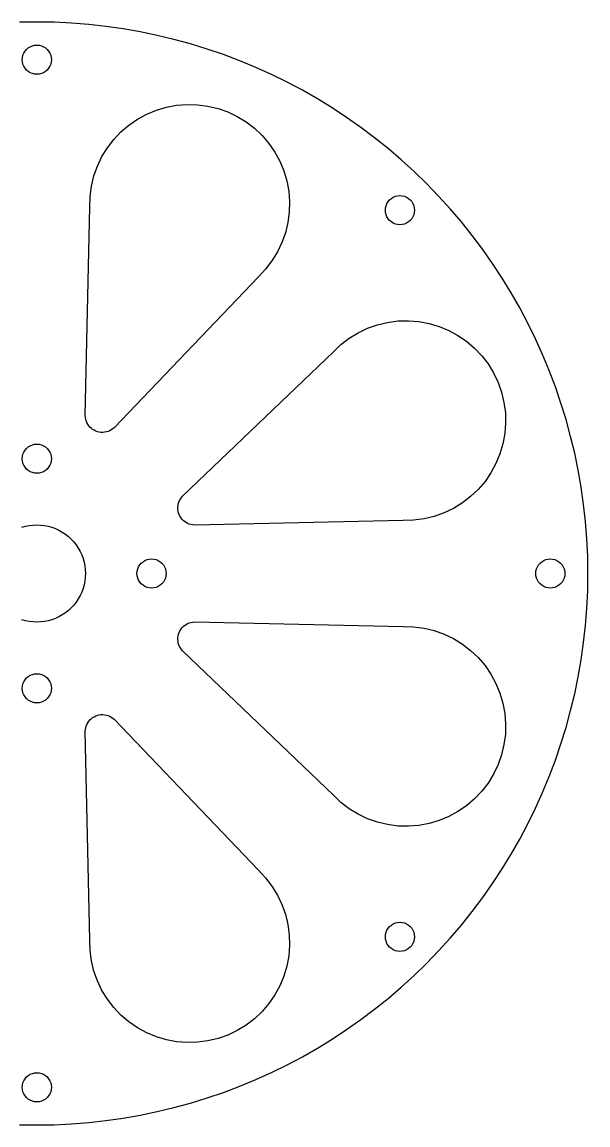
# Model space of a CAD drawing. Header units: metres. Extents: x -57 to 57, y -57 to 57.
# Drawn here: x -1.5 to 56.7, y -56.7 to 56.7 of the extents above; entities that cross this region are included whole.
import ezdxf

# ---------------------------------------------------------------- set-up
doc = ezdxf.new("R2010")
doc.units = ezdxf.units.M

msp = doc.modelspace()

# ---------------------------------------------------------------- linework, layer by layer
for p, q in [((0, 56.725), (-1.78177, 56.697)), ((1.78177, 56.697), (0, 56.725)), ((3.56178, 56.6131), (1.78177, 56.697)), ((5.33829, 56.4733), (3.56178, 56.6131)), ((7.10953, 56.2777), (5.33829, 56.4733)), ((8.87373, 56.0266), (7.10953, 56.2777)), ((10.6292, 55.7202), (8.87373, 56.0266)), ((12.3742, 55.3589), (10.6292, 55.7202)), ((14.1069, 54.9429), (12.3742, 55.3589)), ((15.8258, 54.4727), (14.1069, 54.9429)), ((17.529, 53.9487), (15.8258, 54.4727)), ((-1.42657, 53.316), (-1.3365, 53.5335)), ((-1.3365, 53.5335), (-1.21352, 53.7342)), ((-1.21352, 53.7342), (-1.06065, 53.9131)), ((-1.06065, 53.9131), (-0.881668, 54.066)), ((-0.881668, 54.066), (-0.680984, 54.189)), ((-0.680984, 54.189), (-0.463516, 54.2791)), ((-0.463516, 54.2791), (-0.23465, 54.334)), ((-0.23465, 54.334), (0, 54.3525)), ((0, 54.3525), (0.23465, 54.334)), ((0.23465, 54.334), (0.463516, 54.2791)), ((0.463516, 54.2791), (0.680984, 54.189)), ((0.680984, 54.189), (0.881668, 54.066)), ((0.881668, 54.066), (1.06065, 53.9131)), ((1.06065, 53.9131), (1.21352, 53.7342)), ((1.21352, 53.7342), (1.3365, 53.5335)), ((1.3365, 53.5335), (1.42657, 53.316)), ((19.2149, 53.3715), (17.529, 53.9487)), ((20.8819, 52.7416), (19.2149, 53.3715)), ((-1.49998, 52.8525), (-1.48152, 53.0871)), ((-1.48152, 52.6178), (-1.49998, 52.8525)), ((-1.48152, 53.0871), (-1.42657, 53.316)), ((-1.42657, 52.389), (-1.48152, 52.6178)), ((-1.3365, 52.1715), (-1.42657, 52.389)), ((1.42657, 52.389), (1.3365, 52.1715)), ((1.42657, 53.316), (1.48152, 53.0871)), ((1.48152, 52.6178), (1.42657, 52.389)), ((1.48152, 53.0871), (1.5, 52.8525)), ((1.5, 52.8525), (1.48152, 52.6178)), ((22.5282, 52.0596), (20.8819, 52.7416)), ((-1.21352, 51.9708), (-1.3365, 52.1715)), ((-1.06065, 51.7918), (-1.21352, 51.9708)), ((-0.881668, 51.639), (-1.06065, 51.7918)), ((-0.680984, 51.516), (-0.881668, 51.639)), ((-0.463516, 51.4259), (-0.680984, 51.516)), ((-0.23465, 51.371), (-0.463516, 51.4259)), ((0, 51.3525), (-0.23465, 51.371)), ((0.23465, 51.371), (0, 51.3525)), ((0.463516, 51.4259), (0.23465, 51.371)), ((0.680984, 51.516), (0.463516, 51.4259)), ((0.881668, 51.639), (0.680984, 51.516)), ((1.06065, 51.7918), (0.881668, 51.639)), ((1.21352, 51.9708), (1.06065, 51.7918)), ((1.3365, 52.1715), (1.21352, 51.9708)), ((24.1523, 51.3263), (22.5282, 52.0596)), ((25.7526, 50.5423), (24.1523, 51.3263)), ((27.3275, 49.7085), (25.7526, 50.5423)), ((28.8754, 48.8256), (27.3275, 49.7085)), ((30.3948, 47.8945), (28.8754, 48.8256)), ((11.3068, 47.2541), (12.3007, 47.6658)), ((12.3007, 47.6658), (13.3321, 47.9713)), ((13.3321, 47.9713), (14.3898, 48.1673)), ((14.3898, 48.1673), (15.4621, 48.2517)), ((15.4621, 48.2517), (16.5375, 48.2236)), ((16.5375, 48.2236), (17.604, 48.0832)), ((17.604, 48.0832), (18.6499, 47.832)), ((18.6499, 47.832), (19.6639, 47.473)), ((31.8842, 46.9161), (30.3948, 47.8945)), ((9.47499, 46.1316), (10.3615, 46.7408)), ((10.3615, 46.7408), (11.3068, 47.2541)), ((19.6639, 47.473), (20.6349, 47.0099)), ((20.6349, 47.0099), (21.552, 46.4478)), ((33.3421, 45.8915), (31.8842, 46.9161)), ((7.91655, 44.6527), (8.65701, 45.433)), ((8.65701, 45.433), (9.47499, 46.1316)), ((21.552, 46.4478), (22.4054, 45.793)), ((22.4054, 45.793), (23.1857, 45.0525)), ((34.7672, 44.8215), (33.3421, 45.8915)), ((7.2617, 43.7993), (7.91655, 44.6527)), ((23.1857, 45.0525), (23.8843, 44.2345)), ((36.1579, 43.7074), (34.7672, 44.8215)), ((6.69966, 42.8821), (7.2617, 43.7993)), ((23.8843, 44.2345), (24.4936, 43.348)), ((24.4936, 43.348), (25.0069, 42.4027)), ((37.5129, 42.55), (36.1579, 43.7074)), ((6.23656, 41.9112), (6.69966, 42.8821)), ((25.0069, 42.4027), (25.4186, 41.4089)), ((38.8309, 41.3507), (37.5129, 42.55)), ((5.62636, 39.8512), (5.87749, 40.8972)), ((5.87749, 40.8972), (6.23656, 41.9112)), ((25.4186, 41.4089), (25.7241, 40.3775)), ((40.1106, 40.1106), (38.8309, 41.3507)), ((5.48596, 38.7847), (5.62636, 39.8512)), ((25.7241, 40.3775), (25.9201, 39.3198)), ((41.3507, 38.8309), (40.1106, 40.1106)), ((5.45779, 37.7094), (5.48596, 38.7847)), ((25.9201, 39.3198), (26.0045, 38.2474)), ((36.3117, 38.433), (36.4907, 38.5859)), ((36.4907, 38.5859), (36.6914, 38.7089)), ((36.6914, 38.7089), (36.9088, 38.7989)), ((36.9088, 38.7989), (37.1377, 38.8539)), ((37.1377, 38.8539), (37.3724, 38.8724)), ((37.3724, 38.8724), (37.607, 38.8539)), ((37.607, 38.8539), (37.8359, 38.7989)), ((37.8359, 38.7989), (38.0533, 38.7089)), ((38.0533, 38.7089), (38.254, 38.5859)), ((38.254, 38.5859), (38.433, 38.433)), ((42.55, 37.5129), (41.3507, 38.8309)), ((4.98077, 16.2303), (5.45779, 37.7094)), ((26.0045, 38.2474), (25.9763, 37.1721)), ((35.8724, 37.3724), (35.8908, 37.607)), ((35.8908, 37.607), (35.9458, 37.8359)), ((35.9458, 37.8359), (36.0358, 38.0533)), ((36.0358, 38.0533), (36.1588, 38.254)), ((36.1588, 38.254), (36.3117, 38.433)), ((38.433, 38.433), (38.5859, 38.254)), ((38.5859, 38.254), (38.7089, 38.0533)), ((38.7089, 38.0533), (38.7989, 37.8359)), ((38.7989, 37.8359), (38.8539, 37.607)), ((38.8539, 37.607), (38.8724, 37.3724)), ((43.7074, 36.1579), (42.55, 37.5129)), ((25.9763, 37.1721), (25.8359, 36.1056)), ((35.8908, 37.1377), (35.8724, 37.3724)), ((35.9458, 36.9088), (35.8908, 37.1377)), ((36.0358, 36.6914), (35.9458, 36.9088)), ((36.1588, 36.4907), (36.0358, 36.6914)), ((36.3117, 36.3117), (36.1588, 36.4907)), ((36.4907, 36.1588), (36.3117, 36.3117)), ((38.433, 36.3117), (38.254, 36.1588)), ((38.5859, 36.4907), (38.433, 36.3117)), ((38.7089, 36.6914), (38.5859, 36.4907)), ((38.7989, 36.9088), (38.7089, 36.6914)), ((38.8539, 37.1377), (38.7989, 36.9088)), ((38.8724, 37.3724), (38.8539, 37.1377)), ((25.8359, 36.1056), (25.5848, 35.0596)), ((36.6914, 36.0358), (36.4907, 36.1588)), ((36.9088, 35.9458), (36.6914, 36.0358)), ((37.1377, 35.8908), (36.9088, 35.9458)), ((37.3724, 35.8724), (37.1377, 35.8908)), ((37.607, 35.8908), (37.3724, 35.8724)), ((37.8359, 35.9458), (37.607, 35.8908)), ((38.0533, 36.0358), (37.8359, 35.9458)), ((38.254, 36.1588), (38.0533, 36.0358)), ((44.8215, 34.7672), (43.7074, 36.1579)), ((25.2257, 34.0456), (24.7626, 33.0747)), ((25.5848, 35.0596), (25.2257, 34.0456)), ((45.8915, 33.3421), (44.8215, 34.7672)), ((24.7626, 33.0747), (24.2006, 32.1575)), ((46.9161, 31.8842), (45.8915, 33.3421)), ((24.2006, 32.1575), (23.5457, 31.3041)), ((47.8945, 30.3948), (46.9161, 31.8842)), ((23.5457, 31.3041), (22.8053, 30.5238)), ((22.8053, 30.5238), (7.95462, 14.9985)), ((48.8256, 28.8754), (47.8945, 30.3948)), ((49.7085, 27.3275), (48.8256, 28.8754)), ((50.5423, 25.7526), (49.7085, 27.3275)), ((33.0747, 24.7626), (34.0456, 25.2257)), ((34.0456, 25.2257), (35.0596, 25.5848)), ((35.0596, 25.5848), (36.1056, 25.8359)), ((36.1056, 25.8359), (37.1721, 25.9763)), ((37.1721, 25.9763), (38.2474, 26.0045)), ((38.2474, 26.0045), (39.3198, 25.9201)), ((39.3198, 25.9201), (40.3775, 25.7241)), ((40.3775, 25.7241), (41.4089, 25.4186)), ((41.4089, 25.4186), (42.4027, 25.0069)), ((42.4027, 25.0069), (43.348, 24.4936)), ((51.3263, 24.1523), (50.5423, 25.7526)), ((31.3041, 23.5457), (32.1575, 24.2006)), ((32.1575, 24.2006), (33.0747, 24.7626)), ((43.348, 24.4936), (44.2345, 23.8843)), ((44.2345, 23.8843), (45.0525, 23.1857)), ((52.0596, 22.5282), (51.3263, 24.1523)), ((14.9985, 7.95462), (30.5238, 22.8053)), ((30.5238, 22.8053), (31.3041, 23.5457)), ((45.0525, 23.1857), (45.793, 22.4054)), ((45.793, 22.4054), (46.4478, 21.552)), ((52.7416, 20.8819), (52.0596, 22.5282)), ((46.4478, 21.552), (47.0099, 20.6349)), ((47.0099, 20.6349), (47.473, 19.6639)), ((53.3715, 19.2149), (52.7416, 20.8819)), ((47.473, 19.6639), (47.832, 18.6499)), ((47.832, 18.6499), (48.0832, 17.604)), ((53.9487, 17.529), (53.3715, 19.2149)), ((48.0832, 17.604), (48.2236, 16.5375)), ((54.4727, 15.8258), (53.9487, 17.529)), ((4.99524, 16.0465), (4.98077, 16.2303)), ((5.02884, 15.8652), (4.99524, 16.0465)), ((48.2236, 16.5375), (48.2517, 15.4621)), ((5.08122, 15.6884), (5.02884, 15.8652)), ((5.15179, 15.518), (5.08122, 15.6884)), ((5.23978, 15.3559), (5.15179, 15.518)), ((5.34422, 15.2039), (5.23978, 15.3559)), ((5.46399, 15.0637), (5.34422, 15.2039)), ((5.59775, 14.9368), (5.46399, 15.0637)), ((5.74405, 14.8245), (5.59775, 14.9368)), ((5.90129, 14.7282), (5.74405, 14.8245)), ((7.66243, 14.7743), (7.50037, 14.6863)), ((7.81441, 14.8788), (7.66243, 14.7743)), ((7.95462, 14.9985), (7.81441, 14.8788)), ((48.2517, 15.4621), (48.1673, 14.3898)), ((54.9429, 14.1069), (54.4727, 15.8258)), ((6.06772, 14.6488), (5.90129, 14.7282)), ((6.24155, 14.5872), (6.06772, 14.6488)), ((6.42087, 14.5442), (6.24155, 14.5872)), ((6.6037, 14.5201), (6.42087, 14.5442)), ((6.78804, 14.5153), (6.6037, 14.5201)), ((6.97188, 14.5298), (6.78804, 14.5153)), ((7.15318, 14.5634), (6.97188, 14.5298)), ((7.33, 14.6157), (7.15318, 14.5634)), ((7.50037, 14.6863), (7.33, 14.6157)), ((48.1673, 14.3898), (47.9713, 13.3321)), ((55.3589, 12.3742), (54.9429, 14.1069)), ((-1.42657, 12.2723), (-1.3365, 12.4897)), ((-1.3365, 12.4897), (-1.21352, 12.6904)), ((-1.21352, 12.6904), (-1.06065, 12.8694)), ((-1.06065, 12.8694), (-0.881668, 13.0223)), ((-0.881668, 13.0223), (-0.680984, 13.1452)), ((-0.680984, 13.1452), (-0.463516, 13.2353)), ((-0.463516, 13.2353), (-0.23465, 13.2903)), ((-0.23465, 13.2903), (0, 13.3087)), ((0, 13.3087), (0.23465, 13.2903)), ((0.23465, 13.2903), (0.463516, 13.2353)), ((0.463516, 13.2353), (0.680984, 13.1452)), ((0.680984, 13.1452), (0.881668, 13.0223)), ((0.881668, 13.0223), (1.06065, 12.8694)), ((1.06065, 12.8694), (1.21352, 12.6904)), ((1.21352, 12.6904), (1.3365, 12.4897)), ((1.3365, 12.4897), (1.42657, 12.2723)), ((47.9713, 13.3321), (47.6658, 12.3007)), ((-1.49998, 11.8087), (-1.48152, 12.0434)), ((-1.48152, 11.5741), (-1.49998, 11.8087)), ((-1.48152, 12.0434), (-1.42657, 12.2723)), ((-1.42657, 11.3452), (-1.48152, 11.5741)), ((-1.3365, 11.1278), (-1.42657, 11.3452)), ((1.42657, 11.3452), (1.3365, 11.1278)), ((1.42657, 12.2723), (1.48152, 12.0434)), ((1.48152, 11.5741), (1.42657, 11.3452)), ((1.48152, 12.0434), (1.5, 11.8087)), ((1.5, 11.8087), (1.48152, 11.5741)), ((47.6658, 12.3007), (47.2541, 11.3068)), ((55.7202, 10.6292), (55.3589, 12.3742)), ((-1.21352, 10.9271), (-1.3365, 11.1278)), ((-1.06065, 10.7481), (-1.21352, 10.9271)), ((-0.881668, 10.5952), (-1.06065, 10.7481)), ((-0.680984, 10.4722), (-0.881668, 10.5952)), ((-0.463516, 10.3822), (-0.680984, 10.4722)), ((-0.23465, 10.3272), (-0.463516, 10.3822)), ((0, 10.3087), (-0.23465, 10.3272)), ((0.23465, 10.3272), (0, 10.3087)), ((0.463516, 10.3822), (0.23465, 10.3272)), ((0.680984, 10.4722), (0.463516, 10.3822)), ((0.881668, 10.5952), (0.680984, 10.4722)), ((1.06065, 10.7481), (0.881668, 10.5952)), ((1.21352, 10.9271), (1.06065, 10.7481)), ((1.3365, 11.1278), (1.21352, 10.9271)), ((46.7408, 10.3615), (46.1316, 9.47499)), ((47.2541, 11.3068), (46.7408, 10.3615)), ((56.0266, 8.87373), (55.7202, 10.6292)), ((46.1316, 9.47499), (45.433, 8.65701)), ((14.8788, 7.81441), (14.9985, 7.95462)), ((45.433, 8.65701), (44.6527, 7.91655)), ((56.2777, 7.10953), (56.0266, 8.87373)), ((14.5153, 6.78804), (14.5298, 6.97188)), ((14.5298, 6.97188), (14.5634, 7.15318)), ((14.5634, 7.15318), (14.6157, 7.33)), ((14.6157, 7.33), (14.6863, 7.50037)), ((14.6863, 7.50037), (14.7743, 7.66243)), ((14.7743, 7.66243), (14.8788, 7.81441)), ((43.7993, 7.2617), (42.8821, 6.69966)), ((44.6527, 7.91655), (43.7993, 7.2617)), ((56.4733, 5.33829), (56.2777, 7.10953)), ((14.5201, 6.6037), (14.5153, 6.78804)), ((14.5442, 6.42087), (14.5201, 6.6037)), ((14.5872, 6.24155), (14.5442, 6.42087)), ((14.6488, 6.06772), (14.5872, 6.24155)), ((14.7282, 5.90129), (14.6488, 6.06772)), ((14.8245, 5.74405), (14.7282, 5.90129)), ((14.9368, 5.59775), (14.8245, 5.74405)), ((40.8972, 5.87749), (39.8512, 5.62636)), ((41.9112, 6.23656), (40.8972, 5.87749)), ((42.8821, 6.69966), (41.9112, 6.23656)), ((-1.54507, 4.75528), (-1.16722, 4.86185)), ((-1.16722, 4.86185), (-0.782166, 4.93843)), ((-0.782166, 4.93843), (-0.392288, 4.98457)), ((-0.392288, 4.98457), (0, 5)), ((0, 5), (0.392288, 4.98457)), ((0.392288, 4.98457), (0.782166, 4.93843)), ((0.782166, 4.93843), (1.16722, 4.86185)), ((1.16722, 4.86185), (1.54507, 4.75528)), ((1.54507, 4.75528), (1.91341, 4.61938)), ((1.91341, 4.61938), (2.26994, 4.45503)), ((15.0637, 5.46399), (14.9368, 5.59775)), ((15.2039, 5.34422), (15.0637, 5.46399)), ((15.3559, 5.23978), (15.2039, 5.34422)), ((15.518, 5.15179), (15.3559, 5.23978)), ((15.6884, 5.08122), (15.518, 5.15179)), ((15.8652, 5.02884), (15.6884, 5.08122)), ((16.0465, 4.99524), (15.8652, 5.02884)), ((16.2303, 4.98077), (16.0465, 4.99524)), ((37.7094, 5.45779), (16.2303, 4.98077)), ((38.7847, 5.48596), (37.7094, 5.45779)), ((39.8512, 5.62636), (38.7847, 5.48596)), ((56.6131, 3.56178), (56.4733, 5.33829)), ((2.26994, 4.45503), (2.61249, 4.2632)), ((2.61249, 4.2632), (2.93892, 4.04507)), ((2.93892, 4.04507), (3.24724, 3.80202)), ((3.24724, 3.80202), (3.53552, 3.53552)), ((3.53552, 3.53552), (3.80202, 3.24724)), ((56.697, 1.78177), (56.6131, 3.56178)), ((3.80202, 3.24724), (4.04507, 2.93892)), ((4.04507, 2.93892), (4.2632, 2.61249)), ((4.2632, 2.61249), (4.45503, 2.26994)), ((4.45503, 2.26994), (4.61938, 1.91341)), ((4.61938, 1.91341), (4.75528, 1.54507)), ((4.75528, 1.54507), (4.86185, 1.16722)), ((4.86185, 1.16722), (4.93843, 0.782166)), ((10.7481, 1.06065), (10.9271, 1.21352)), ((10.9271, 1.21352), (11.1278, 1.3365)), ((11.1278, 1.3365), (11.3452, 1.42657)), ((11.3452, 1.42657), (11.5741, 1.48152)), ((11.5741, 1.48152), (11.8087, 1.5)), ((11.8087, 1.5), (12.0434, 1.48152)), ((12.0434, 1.48152), (12.2723, 1.42657)), ((12.2723, 1.42657), (12.4897, 1.3365)), ((12.4897, 1.3365), (12.6904, 1.21352)), ((12.6904, 1.21352), (12.8694, 1.06065)), ((51.7918, 1.06065), (51.9708, 1.21352)), ((51.9708, 1.21352), (52.1715, 1.3365)), ((52.1715, 1.3365), (52.389, 1.42657)), ((52.389, 1.42657), (52.6178, 1.48152)), ((52.6178, 1.48152), (52.8525, 1.5)), ((52.8525, 1.5), (53.0871, 1.48152)), ((53.0871, 1.48152), (53.316, 1.42657)), ((53.316, 1.42657), (53.5335, 1.3365)), ((53.5335, 1.3365), (53.7342, 1.21352)), ((53.7342, 1.21352), (53.9131, 1.06065)), ((56.725, 0), (56.697, 1.78177)), ((4.93843, 0.782166), (4.98457, 0.392288)), ((4.98457, 0.392288), (5, 0)), ((5, 0), (4.98457, -0.392288)), ((10.3087, 0), (10.3272, 0.23465)), ((10.3272, -0.23465), (10.3087, 0)), ((10.3272, 0.23465), (10.3822, 0.463516)), ((10.3822, 0.463516), (10.4722, 0.680984)), ((10.4722, 0.680984), (10.5952, 0.881668)), ((10.5952, 0.881668), (10.7481, 1.06065)), ((12.8694, 1.06065), (13.0223, 0.881668)), ((13.0223, 0.881668), (13.1452, 0.680984)), ((13.1452, 0.680984), (13.2353, 0.463516)), ((13.2353, 0.463516), (13.2903, 0.23465)), ((13.2903, 0.23465), (13.3087, 0)), ((13.3087, 0), (13.2903, -0.23465)), ((51.3525, 0), (51.371, 0.23465)), ((51.371, -0.23465), (51.3525, 0)), ((51.371, 0.23465), (51.4259, 0.463516)), ((51.4259, 0.463516), (51.516, 0.680984)), ((51.516, 0.680984), (51.639, 0.881668)), ((51.639, 0.881668), (51.7918, 1.06065)), ((53.9131, 1.06065), (54.066, 0.881668)), ((54.066, 0.881668), (54.189, 0.680984)), ((54.189, 0.680984), (54.2791, 0.463516)), ((54.2791, 0.463516), (54.334, 0.23465)), ((54.334, 0.23465), (54.3525, 0)), ((54.3525, 0), (54.334, -0.23465)), ((56.697, -1.78177), (56.725, 0)), ((4.93843, -0.782166), (4.86185, -1.16722)), ((4.98457, -0.392288), (4.93843, -0.782166)), ((10.3822, -0.463516), (10.3272, -0.23465)), ((10.4722, -0.680984), (10.3822, -0.463516)), ((10.5952, -0.881668), (10.4722, -0.680984)), ((10.7481, -1.06065), (10.5952, -0.881668)), ((10.9271, -1.21352), (10.7481, -1.06065)), ((12.8694, -1.06065), (12.6904, -1.21352)), ((13.0223, -0.881668), (12.8694, -1.06065)), ((13.1452, -0.680984), (13.0223, -0.881668)), ((13.2353, -0.463516), (13.1452, -0.680984)), ((13.2903, -0.23465), (13.2353, -0.463516)), ((51.4259, -0.463516), (51.371, -0.23465)), ((51.516, -0.680984), (51.4259, -0.463516)), ((51.639, -0.881668), (51.516, -0.680984)), ((51.7918, -1.06065), (51.639, -0.881668)), ((51.9708, -1.21352), (51.7918, -1.06065)), ((53.9131, -1.06065), (53.7342, -1.21352)), ((54.066, -0.881668), (53.9131, -1.06065)), ((54.189, -0.680984), (54.066, -0.881668)), ((54.2791, -0.463516), (54.189, -0.680984)), ((54.334, -0.23465), (54.2791, -0.463516)), ((4.61938, -1.91341), (4.45503, -2.26994)), ((4.75528, -1.54507), (4.61938, -1.91341)), ((4.86185, -1.16722), (4.75528, -1.54507)), ((11.1278, -1.3365), (10.9271, -1.21352)), ((11.3452, -1.42657), (11.1278, -1.3365)), ((11.5741, -1.48152), (11.3452, -1.42657)), ((11.8087, -1.5), (11.5741, -1.48152)), ((12.0434, -1.48152), (11.8087, -1.5)), ((12.2723, -1.42657), (12.0434, -1.48152)), ((12.4897, -1.3365), (12.2723, -1.42657)), ((12.6904, -1.21352), (12.4897, -1.3365)), ((52.1715, -1.3365), (51.9708, -1.21352)), ((52.389, -1.42657), (52.1715, -1.3365)), ((52.6178, -1.48152), (52.389, -1.42657)), ((52.8525, -1.5), (52.6178, -1.48152)), ((53.0871, -1.48152), (52.8525, -1.5)), ((53.316, -1.42657), (53.0871, -1.48152)), ((53.5335, -1.3365), (53.316, -1.42657)), ((53.7342, -1.21352), (53.5335, -1.3365)), ((56.6131, -3.56178), (56.697, -1.78177)), ((3.80202, -3.24724), (3.53552, -3.53552)), ((4.04507, -2.93892), (3.80202, -3.24724)), ((4.2632, -2.61249), (4.04507, -2.93892)), ((4.45503, -2.26994), (4.2632, -2.61249)), ((2.26994, -4.45503), (1.91341, -4.61938)), ((2.61249, -4.2632), (2.26994, -4.45503)), ((2.93892, -4.04507), (2.61249, -4.2632)), ((3.24724, -3.80202), (2.93892, -4.04507)), ((3.53552, -3.53552), (3.24724, -3.80202)), ((56.4733, -5.33829), (56.6131, -3.56178)), ((-1.16722, -4.86185), (-1.54507, -4.75528)), ((-0.782166, -4.93843), (-1.16722, -4.86185)), ((-0.392288, -4.98457), (-0.782166, -4.93843)), ((0, -5), (-0.392288, -4.98457)), ((0.392288, -4.98457), (0, -5)), ((0.782166, -4.93843), (0.392288, -4.98457)), ((1.16722, -4.86185), (0.782166, -4.93843)), ((1.54507, -4.75528), (1.16722, -4.86185)), ((1.91341, -4.61938), (1.54507, -4.75528)), ((14.8245, -5.74405), (14.9368, -5.59775)), ((14.9368, -5.59775), (15.0637, -5.46399)), ((15.0637, -5.46399), (15.2039, -5.34422)), ((15.2039, -5.34422), (15.3559, -5.23978)), ((15.3559, -5.23978), (15.518, -5.15179)), ((15.518, -5.15179), (15.6884, -5.08122)), ((15.6884, -5.08122), (15.8652, -5.02884)), ((15.8652, -5.02884), (16.0465, -4.99524)), ((16.0465, -4.99524), (16.2303, -4.98077)), ((16.2303, -4.98077), (37.7094, -5.45779)), ((37.7094, -5.45779), (38.7847, -5.48596)), ((38.7847, -5.48596), (39.8512, -5.62636)), ((39.8512, -5.62636), (40.8972, -5.87749)), ((56.2777, -7.10953), (56.4733, -5.33829)), ((14.5153, -6.78804), (14.5201, -6.6037)), ((14.5298, -6.97188), (14.5153, -6.78804)), ((14.5201, -6.6037), (14.5442, -6.42087)), ((14.5442, -6.42087), (14.5872, -6.24155)), ((14.5872, -6.24155), (14.6488, -6.06772)), ((14.6488, -6.06772), (14.7282, -5.90129)), ((14.7282, -5.90129), (14.8245, -5.74405)), ((40.8972, -5.87749), (41.9112, -6.23656)), ((41.9112, -6.23656), (42.8821, -6.69966)), ((42.8821, -6.69966), (43.7993, -7.2617)), ((14.5634, -7.15318), (14.5298, -6.97188)), ((14.6157, -7.33), (14.5634, -7.15318)), ((14.6863, -7.50037), (14.6157, -7.33)), ((14.7743, -7.66243), (14.6863, -7.50037)), ((14.8788, -7.81441), (14.7743, -7.66243)), ((14.9985, -7.95462), (14.8788, -7.81441)), ((43.7993, -7.2617), (44.6527, -7.91655)), ((44.6527, -7.91655), (45.433, -8.65701)), ((56.0266, -8.87373), (56.2777, -7.10953)), ((30.5238, -22.8053), (14.9985, -7.95462)), ((45.433, -8.65701), (46.1316, -9.47499)), ((55.7202, -10.6292), (56.0266, -8.87373)), ((46.1316, -9.47499), (46.7408, -10.3615)), ((-1.42657, -11.3452), (-1.3365, -11.1278)), ((-1.3365, -11.1278), (-1.21352, -10.9271)), ((-1.21352, -10.9271), (-1.06065, -10.7481)), ((-1.06065, -10.7481), (-0.881668, -10.5952)), ((-0.881668, -10.5952), (-0.680984, -10.4722)), ((-0.680984, -10.4722), (-0.463516, -10.3822)), ((-0.463516, -10.3822), (-0.23465, -10.3272)), ((-0.23465, -10.3272), (0, -10.3087)), ((0, -10.3087), (0.23465, -10.3272)), ((0.23465, -10.3272), (0.463516, -10.3822)), ((0.463516, -10.3822), (0.680984, -10.4722)), ((0.680984, -10.4722), (0.881668, -10.5952)), ((0.881668, -10.5952), (1.06065, -10.7481)), ((1.06065, -10.7481), (1.21352, -10.9271)), ((1.21352, -10.9271), (1.3365, -11.1278)), ((1.3365, -11.1278), (1.42657, -11.3452)), ((46.7408, -10.3615), (47.2541, -11.3068)), ((47.2541, -11.3068), (47.6658, -12.3007)), ((55.3589, -12.3742), (55.7202, -10.6292)), ((-1.5, -11.8087), (-1.48152, -11.5741)), ((-1.48152, -12.0434), (-1.5, -11.8087)), ((-1.48152, -11.5741), (-1.42657, -11.3452)), ((-1.42657, -12.2723), (-1.48152, -12.0434)), ((-1.3365, -12.4897), (-1.42657, -12.2723)), ((1.42657, -12.2723), (1.3365, -12.4897)), ((1.42657, -11.3452), (1.48152, -11.5741)), ((1.48152, -12.0434), (1.42657, -12.2723)), ((1.48152, -11.5741), (1.49998, -11.8087)), ((1.49998, -11.8087), (1.48152, -12.0434)), ((47.6658, -12.3007), (47.9713, -13.3321)), ((54.9429, -14.1069), (55.3589, -12.3742)), ((-1.21352, -12.6904), (-1.3365, -12.4897)), ((-1.06065, -12.8694), (-1.21352, -12.6904)), ((-0.881668, -13.0223), (-1.06065, -12.8694)), ((-0.680984, -13.1452), (-0.881668, -13.0223)), ((-0.463516, -13.2353), (-0.680984, -13.1452)), ((-0.23465, -13.2903), (-0.463516, -13.2353)), ((0, -13.3087), (-0.23465, -13.2903)), ((0.23465, -13.2903), (0, -13.3087)), ((0.463516, -13.2353), (0.23465, -13.2903)), ((0.680984, -13.1452), (0.463516, -13.2353)), ((0.881668, -13.0223), (0.680984, -13.1452)), ((1.06065, -12.8694), (0.881668, -13.0223)), ((1.21352, -12.6904), (1.06065, -12.8694)), ((1.3365, -12.4897), (1.21352, -12.6904)), ((47.9713, -13.3321), (48.1673, -14.3898)), ((5.74405, -14.8245), (5.90129, -14.7282)), ((5.90129, -14.7282), (6.06772, -14.6488)), ((6.06772, -14.6488), (6.24155, -14.5872)), ((6.24155, -14.5872), (6.42087, -14.5442)), ((6.42087, -14.5442), (6.6037, -14.5201)), ((6.6037, -14.5201), (6.78804, -14.5153)), ((6.78804, -14.5153), (6.97188, -14.5298)), ((6.97188, -14.5298), (7.15318, -14.5634)), ((7.15318, -14.5634), (7.33, -14.6157)), ((7.33, -14.6157), (7.50037, -14.6863)), ((7.50037, -14.6863), (7.66243, -14.7743)), ((48.1673, -14.3898), (48.2517, -15.4621)), ((54.4727, -15.8258), (54.9429, -14.1069)), ((4.99524, -16.0465), (5.02884, -15.8652)), ((5.02884, -15.8652), (5.08122, -15.6884)), ((5.08122, -15.6884), (5.15179, -15.518)), ((5.15179, -15.518), (5.23978, -15.3559)), ((5.23978, -15.3559), (5.34422, -15.2039)), ((5.34422, -15.2039), (5.46399, -15.0637)), ((5.46399, -15.0637), (5.59775, -14.9368)), ((5.59775, -14.9368), (5.74405, -14.8245)), ((7.66243, -14.7743), (7.81441, -14.8788)), ((7.81441, -14.8788), (7.95462, -14.9985)), ((7.95462, -14.9985), (22.8053, -30.5238)), ((48.2517, -15.4621), (48.2236, -16.5375)), ((53.9487, -17.529), (54.4727, -15.8258)), ((4.98077, -16.2303), (4.99524, -16.0465)), ((5.45779, -37.7094), (4.98077, -16.2303)), ((48.2236, -16.5375), (48.0832, -17.604)), ((48.0832, -17.604), (47.832, -18.6499)), ((53.3715, -19.2149), (53.9487, -17.529)), ((47.832, -18.6499), (47.473, -19.6639)), ((52.7416, -20.8819), (53.3715, -19.2149)), ((47.473, -19.6639), (47.0099, -20.6349)), ((46.4478, -21.552), (45.793, -22.4054)), ((47.0099, -20.6349), (46.4478, -21.552)), ((52.0596, -22.5282), (52.7416, -20.8819)), ((45.793, -22.4054), (45.0525, -23.1857)), ((51.3263, -24.1523), (52.0596, -22.5282)), ((31.3041, -23.5457), (30.5238, -22.8053)), ((32.1575, -24.2006), (31.3041, -23.5457)), ((45.0525, -23.1857), (44.2345, -23.8843)), ((33.0747, -24.7626), (32.1575, -24.2006)), ((34.0456, -25.2257), (33.0747, -24.7626)), ((43.348, -24.4936), (42.4027, -25.0069)), ((44.2345, -23.8843), (43.348, -24.4936)), ((50.5423, -25.7526), (51.3263, -24.1523)), ((35.0596, -25.5848), (34.0456, -25.2257)), ((36.1056, -25.8359), (35.0596, -25.5848)), ((37.1721, -25.9763), (36.1056, -25.8359)), ((38.2474, -26.0045), (37.1721, -25.9763)), ((39.3198, -25.9201), (38.2474, -26.0045)), ((40.3775, -25.7241), (39.3198, -25.9201)), ((41.4089, -25.4186), (40.3775, -25.7241)), ((42.4027, -25.0069), (41.4089, -25.4186)), ((49.7085, -27.3275), (50.5423, -25.7526)), ((48.8256, -28.8754), (49.7085, -27.3275)), ((47.8945, -30.3948), (48.8256, -28.8754)), ((22.8053, -30.5238), (23.5457, -31.3041)), ((46.9161, -31.8842), (47.8945, -30.3948)), ((23.5457, -31.3041), (24.2006, -32.1575)), ((24.2006, -32.1575), (24.7626, -33.0747)), ((45.8915, -33.3421), (46.9161, -31.8842)), ((24.7626, -33.0747), (25.2257, -34.0456)), ((44.8215, -34.7672), (45.8915, -33.3421)), ((25.2257, -34.0456), (25.5848, -35.0596)), ((25.5848, -35.0596), (25.8359, -36.1056)), ((43.7074, -36.1579), (44.8215, -34.7672)), ((25.8359, -36.1056), (25.9763, -37.1721)), ((36.3117, -36.3117), (36.4907, -36.1588)), ((36.4907, -36.1588), (36.6914, -36.0358)), ((36.6914, -36.0358), (36.9088, -35.9458)), ((36.9088, -35.9458), (37.1377, -35.8908)), ((37.1377, -35.8908), (37.3724, -35.8724)), ((37.3724, -35.8724), (37.607, -35.8908)), ((37.607, -35.8908), (37.8359, -35.9458)), ((37.8359, -35.9458), (38.0533, -36.0358)), ((38.0533, -36.0358), (38.254, -36.1588)), ((38.254, -36.1588), (38.433, -36.3117)), ((42.55, -37.5129), (43.7074, -36.1579)), ((25.9763, -37.1721), (26.0045, -38.2474)), ((35.8724, -37.3724), (35.8908, -37.1377)), ((35.8908, -37.607), (35.8724, -37.3724)), ((35.8908, -37.1377), (35.9458, -36.9088)), ((35.9458, -36.9088), (36.0358, -36.6914)), ((36.0358, -36.6914), (36.1588, -36.4907)), ((36.1588, -36.4907), (36.3117, -36.3117)), ((38.433, -36.3117), (38.5859, -36.4907)), ((38.5859, -36.4907), (38.7089, -36.6914)), ((38.7089, -36.6914), (38.7989, -36.9088)), ((38.7989, -36.9088), (38.8539, -37.1377)), ((38.8539, -37.1377), (38.8724, -37.3724)), ((38.8724, -37.3724), (38.8539, -37.607)), ((5.48596, -38.7847), (5.45779, -37.7094)), ((26.0045, -38.2474), (25.9201, -39.3198)), ((35.9458, -37.8359), (35.8908, -37.607)), ((36.0358, -38.0533), (35.9458, -37.8359)), ((36.1588, -38.254), (36.0358, -38.0533)), ((36.3117, -38.433), (36.1588, -38.254)), ((36.4907, -38.5859), (36.3117, -38.433)), ((38.433, -38.433), (38.254, -38.5859)), ((38.5859, -38.254), (38.433, -38.433)), ((38.7089, -38.0533), (38.5859, -38.254)), ((38.7989, -37.8359), (38.7089, -38.0533)), ((38.8539, -37.607), (38.7989, -37.8359)), ((41.3507, -38.8309), (42.55, -37.5129)), ((5.62636, -39.8512), (5.48596, -38.7847)), ((25.9201, -39.3198), (25.7241, -40.3775)), ((36.6914, -38.7089), (36.4907, -38.5859)), ((36.9088, -38.7989), (36.6914, -38.7089)), ((37.1377, -38.8539), (36.9088, -38.7989)), ((37.3724, -38.8724), (37.1377, -38.8539)), ((37.607, -38.8539), (37.3724, -38.8724)), ((37.8359, -38.7989), (37.607, -38.8539)), ((38.0533, -38.7089), (37.8359, -38.7989)), ((38.254, -38.5859), (38.0533, -38.7089)), ((40.1106, -40.1106), (41.3507, -38.8309)), ((5.87749, -40.8972), (5.62636, -39.8512)), ((25.7241, -40.3775), (25.4186, -41.4089)), ((38.8309, -41.3507), (40.1106, -40.1106)), ((6.23656, -41.9112), (5.87749, -40.8972)), ((6.69966, -42.8821), (6.23656, -41.9112)), ((25.4186, -41.4089), (25.0069, -42.4027)), ((37.5129, -42.55), (38.8309, -41.3507)), ((7.2617, -43.7993), (6.69966, -42.8821)), ((25.0069, -42.4027), (24.4936, -43.348)), ((36.1579, -43.7074), (37.5129, -42.55)), ((7.91655, -44.6527), (7.2617, -43.7993)), ((23.8843, -44.2345), (23.1857, -45.0525)), ((24.4936, -43.348), (23.8843, -44.2345)), ((34.7672, -44.8215), (36.1579, -43.7074)), ((8.65701, -45.433), (7.91655, -44.6527)), ((23.1857, -45.0525), (22.4054, -45.793)), ((33.3421, -45.8915), (34.7672, -44.8215)), ((9.47499, -46.1316), (8.65701, -45.433)), ((10.3615, -46.7408), (9.47499, -46.1316)), ((21.552, -46.4478), (20.6349, -47.0099)), ((22.4054, -45.793), (21.552, -46.4478)), ((31.8842, -46.9161), (33.3421, -45.8915)), ((11.3068, -47.2541), (10.3615, -46.7408)), ((12.3007, -47.6658), (11.3068, -47.2541)), ((19.6639, -47.473), (18.6499, -47.832)), ((20.6349, -47.0099), (19.6639, -47.473)), ((30.3948, -47.8945), (31.8842, -46.9161)), ((13.3321, -47.9713), (12.3007, -47.6658)), ((14.3898, -48.1673), (13.3321, -47.9713)), ((15.4621, -48.2517), (14.3898, -48.1673)), ((16.5375, -48.2236), (15.4621, -48.2517)), ((17.604, -48.0832), (16.5375, -48.2236)), ((18.6499, -47.832), (17.604, -48.0832)), ((28.8754, -48.8256), (30.3948, -47.8945)), ((25.7526, -50.5423), (27.3275, -49.7085)), ((27.3275, -49.7085), (28.8754, -48.8256)), ((24.1523, -51.3263), (25.7526, -50.5423)), ((-1.42657, -52.389), (-1.3365, -52.1715)), ((-1.3365, -52.1715), (-1.21352, -51.9708)), ((-1.21352, -51.9708), (-1.06065, -51.7918)), ((-1.06065, -51.7918), (-0.881668, -51.639)), ((-0.881668, -51.639), (-0.680984, -51.516)), ((-0.680984, -51.516), (-0.463516, -51.4259)), ((-0.463516, -51.4259), (-0.23465, -51.371)), ((-0.23465, -51.371), (0, -51.3525)), ((0, -51.3525), (0.23465, -51.371)), ((0.23465, -51.371), (0.463516, -51.4259)), ((0.463516, -51.4259), (0.680984, -51.516)), ((0.680984, -51.516), (0.881668, -51.639)), ((0.881668, -51.639), (1.06065, -51.7918)), ((1.06065, -51.7918), (1.21352, -51.9708)), ((1.21352, -51.9708), (1.3365, -52.1715)), ((1.3365, -52.1715), (1.42657, -52.389)), ((20.8819, -52.7416), (22.5282, -52.0596)), ((22.5282, -52.0596), (24.1523, -51.3263)), ((-1.5, -52.8525), (-1.48152, -52.6178)), ((-1.48152, -53.0871), (-1.5, -52.8525)), ((-1.48152, -52.6178), (-1.42657, -52.389)), ((-1.42657, -53.316), (-1.48152, -53.0871)), ((-1.3365, -53.5335), (-1.42657, -53.316)), ((1.42657, -53.316), (1.3365, -53.5335)), ((1.42657, -52.389), (1.48152, -52.6178)), ((1.48152, -53.0871), (1.42657, -53.316)), ((1.48152, -52.6178), (1.49998, -52.8525)), ((1.49998, -52.8525), (1.48152, -53.0871)), ((19.2149, -53.3715), (20.8819, -52.7416)), ((-1.21352, -53.7342), (-1.3365, -53.5335)), ((-1.06065, -53.9131), (-1.21352, -53.7342)), ((-0.881668, -54.066), (-1.06065, -53.9131)), ((-0.680984, -54.189), (-0.881668, -54.066)), ((-0.463516, -54.2791), (-0.680984, -54.189)), ((-0.23465, -54.334), (-0.463516, -54.2791)), ((0, -54.3525), (-0.23465, -54.334)), ((0.23465, -54.334), (0, -54.3525)), ((0.463516, -54.2791), (0.23465, -54.334)), ((0.680984, -54.189), (0.463516, -54.2791)), ((0.881668, -54.066), (0.680984, -54.189)), ((1.06065, -53.9131), (0.881668, -54.066)), ((1.21352, -53.7342), (1.06065, -53.9131)), ((1.3365, -53.5335), (1.21352, -53.7342)), ((15.8258, -54.4727), (17.529, -53.9487)), ((17.529, -53.9487), (19.2149, -53.3715)), ((10.6292, -55.7202), (12.3742, -55.3589)), ((12.3742, -55.3589), (14.1069, -54.9429)), ((14.1069, -54.9429), (15.8258, -54.4727)), ((-1.78177, -56.697), (0, -56.725)), ((0, -56.725), (1.78177, -56.697)), ((1.78177, -56.697), (3.56178, -56.6131)), ((3.56178, -56.6131), (5.33829, -56.4733)), ((5.33829, -56.4733), (7.10953, -56.2777)), ((7.10953, -56.2777), (8.87373, -56.0266)), ((8.87373, -56.0266), (10.6292, -55.7202))]:
    msp.add_line(p, q)

doc.saveas('drawing.dxf')
